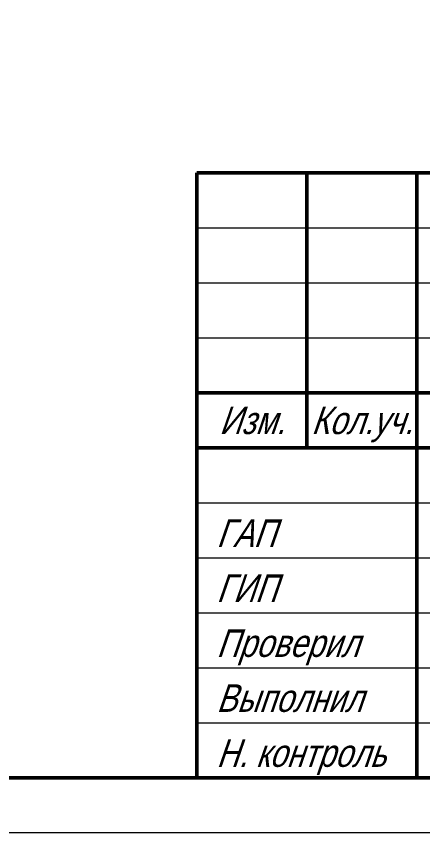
# Model space of a CAD drawing. Header units: millimetres. Extents: x -26895 to 107134, y 1241 to 21401.
# Drawn here: x 26513 to 27990, y 1241 to 4211 of the extents above; entities that cross this region are included whole.
import ezdxf
from ezdxf import colors
from ezdxf.entities.mleader import LeaderData, LeaderLine
from ezdxf.enums import TextEntityAlignment as Align
from ezdxf.math import Vec2, Vec3

# ---------------------------------------------------------------- set-up
doc = ezdxf.new("R2010")
doc.units = ezdxf.units.MM
doc.layers.add('4.4.4._Сэндвич', color=252, linetype='Continuous', lineweight=53)
doc.layers.add('RC-Выноски', color=7, linetype='Continuous', lineweight=0)
doc.layers.add('STANDARD', color=18, linetype='Continuous', lineweight=25, true_color=0x000000)
doc.styles.add('ARIAL', font='arial.ttf')
doc.styles.add('RubezhCAD', font='arial.ttf', dxfattribs={"width": 0.8})

# ---------------------------------------------------------------- blocks, each defined once
blk = doc.blocks.new('*U37')
at = {"lineweight": 0}
blk.add_lwpolyline([(-415, -5), (5, -5), (5, 292), (-415, 292)], close=True, dxfattribs=at)
at = {"color": 0, "linetype": 'Continuous', "lineweight": 50}
blk.add_lwpolyline([(-395, 287), (0, 287), (0, 0), (-395, 0)], close=True, dxfattribs=at)
at = {"layer": 'STANDARD', "color": 0, "linetype": 'Continuous', "lineweight": 50}
for p, q in [((-185, 55), (0, 55)), ((-185, 0), (-185, 55)), ((-175, 55), (-175, 30)), ((-165, 55), (-165, 0)), ((-120, 35), (-185, 35)), ((-185, 30), (0, 30))]:
    blk.add_line(p, q, dxfattribs=at)
at = {"layer": 'STANDARD', "color": 0, "linetype": 'Continuous', "lineweight": 13}
for p, q in [((-185, 50), (-120, 50)), ((-185, 45), (-120, 45)), ((-185, 40), (-120, 40)), ((-185, 25), (-120, 25)), ((-185, 20), (-120, 20)), ((-185, 15), (-120, 15)), ((-185, 10), (-120, 10)), ((-185, 5), (-120, 5)), ((0, 0), (-185, 0))]:
    blk.add_line(p, q, dxfattribs=at)
at = {"layer": 'STANDARD', "color": 0, "linetype": 'Continuous', "lineweight": 13, "style": 'ARIAL', "oblique": 19}
for s, width, p, p2 in [('Изм.', 0.797369, (-182.983, 31.25), (-177.017, 31.25)), ('Кол.уч.', 0.801425, (-174.617, 31.25), (-165.383, 31.25)), ('ГАП', 0.797318, (-183.232, 20.986), (-177.865, 20.986)), ('ГИП', 0.795756, (-183.232, 15.986), (-177.732, 15.986)), ('Проверил', 0.804194, (-183.232, 10.986), (-170.265, 10.986)), ('Выполнил', 0.799828, (-183.232, 5.986), (-169.932, 5.986)), ('Н. контроль', 0.801932, (-183.232, 0.986), (-167.832, 0.986))]:
    blk.add_text(s, height=2.5, dxfattribs=dict(at, width=width)).set_placement(p, p2, align=Align.FIT)
blk = doc.blocks.new('монтBTH')
at = {"layer": 'RC-Выноски'}
ml = blk.add_multileader_mtext('Standard', dxfattribs=at)
ml.set_content('плита перекрытия', color=256, style='RubezhCAD')
ml.set_leader_properties()
ml.build(insert=Vec2(0, 0))
ml.multileader.update_dxf_attribs({"text_left_attachment_type": 2, "dogleg_length": 2, "arrow_head_size": 400, "scale": 100})
ctx = ml.context
ctx.base_point, ctx.scale, ctx.char_height, ctx.arrow_head_size, ctx.landing_gap_size, ctx.plane_origin = Vec3(4840785.4, -930814.6), 100, 250, 400, 100, Vec3(4361988.6, -1118801.8)
ctx.left_attachment, ctx.text_align_type = 2, 1
notes = []
notes.append((ctx, [(1, (1, 1, 0), (4843510.6, -930814.6), (-1, 0), 200, [(0, [(4843857.1, -932125.8)], 0, [])])]))
ctx.mtext.insert, ctx.mtext.width, ctx.mtext.alignment, ctx.mtext.flow_direction = Vec3(4842048, -930654.9), 2861.911, 2, 5
ml = blk.add_multileader_mtext('Standard', dxfattribs=at)
ml.set_content('труба гофрированная', color=256, style='RubezhCAD')
ml.set_leader_properties()
ml.build(insert=Vec2(0, 0))
ml.multileader.update_dxf_attribs({"text_left_attachment_type": 2, "dogleg_length": 2, "arrow_head_size": 400, "scale": 100})
ctx = ml.context
ctx.base_point, ctx.scale, ctx.char_height, ctx.arrow_head_size, ctx.landing_gap_size, ctx.plane_origin = Vec3(4840290, -934408.9), 100, 250, 400, 100, Vec3(4361988.6, -1122393.1)
ctx.left_attachment, ctx.text_align_type = 2, 1
notes.append((ctx, [(1, (1, 1, 0), (4843510.6, -934405.9), (-1, 0), 200, [(0, [(4843857.1, -933478.1)], 0, [])])]))
ctx.mtext.insert, ctx.mtext.width, ctx.mtext.alignment, ctx.mtext.flow_direction = Vec3(4841800.3, -934244.1), 2861.911, 2, 5
ml = blk.add_multileader_mtext('Standard', dxfattribs=at)
ml.set_content('скоба крепежная', color=256, style='RubezhCAD')
ml.set_leader_properties()
ml.build(insert=Vec2(0, 0))
ml.multileader.update_dxf_attribs({"text_left_attachment_type": 2, "dogleg_length": 2, "arrow_head_size": 400, "scale": 100})
ctx = ml.context
ctx.base_point, ctx.scale, ctx.char_height, ctx.arrow_head_size, ctx.landing_gap_size, ctx.plane_origin = Vec3(4840942.4, -935133.7), 100, 250, 400, 100, Vec3(4361988.6, -1123117.9)
ctx.left_attachment, ctx.text_align_type = 2, 1
notes.append((ctx, [(1, (1, 1, 0), (4843510.6, -935130.7), (-1, 0), 200, [(0, [(4844253, -933754.3)], 0, [])])]))
ctx.mtext.insert, ctx.mtext.width, ctx.mtext.alignment, ctx.mtext.flow_direction = Vec3(4842126.5, -934971), 2861.911, 2, 5
ml = blk.add_multileader_mtext('Standard', dxfattribs=at)
ml.set_content('Извещатель пожарный дымовой', color=256, style='RubezhCAD')
ml.set_leader_properties()
ml.build(insert=Vec2(0, 0))
ml.multileader.update_dxf_attribs({"text_left_attachment_type": 2, "dogleg_length": 2, "arrow_head_size": 400, "scale": 100})
ctx = ml.context
ctx.base_point, ctx.scale, ctx.char_height, ctx.arrow_head_size, ctx.landing_gap_size, ctx.plane_origin = Vec3(4844143.5, -935339.1), 100, 250, 400, 100, Vec3(4365548.8, -1123117.9)
ctx.left_attachment, ctx.text_align_type = 2, 1
notes.append((ctx, [(1, (1, 1, 0), (4847070.8, -935130.7), (-1, 0), 200, [(0, [(4846625.7, -933852.6)], 0, [])])]))
ctx.mtext.insert, ctx.mtext.width, ctx.mtext.alignment, ctx.mtext.flow_direction = Vec3(4845507.1, -934971), 2861.911, 2, 5
for ctx, leaders in notes:
    for number, flags, end, landing, length, lines in leaders:
        leader = LeaderData()
        leader.index, (leader.has_last_leader_line, leader.has_dogleg_vector, leader.attachment_direction) = number, flags
        leader.last_leader_point, leader.dogleg_vector, leader.dogleg_length = Vec3(end), Vec3(landing), length
        for number, points, colour, breaks in lines:
            line = LeaderLine()
            line.index, line.vertices, line.color, line.breaks = number, Vec3.list(points), colors.encode_raw_color(colour), breaks
            leader.lines.append(line)
        ctx.leaders.append(leader)

msp = doc.modelspace()

# ---------------------------------------------------------------- block references
at = {"xscale": 40, "yscale": 40, "zscale": 40}
msp.add_blockref('*U37', (34569, 1441.4), dxfattribs=at)
at = {"layer": '4.4.4._Сэндвич', "color": 1, "lineweight": 0, "xscale": 0.35, "yscale": 0.35, "zscale": 0.35}
msp.add_blockref('монтBTH', (-1671441.4, 329166), dxfattribs=at)

doc.saveas('drawing.dxf')
